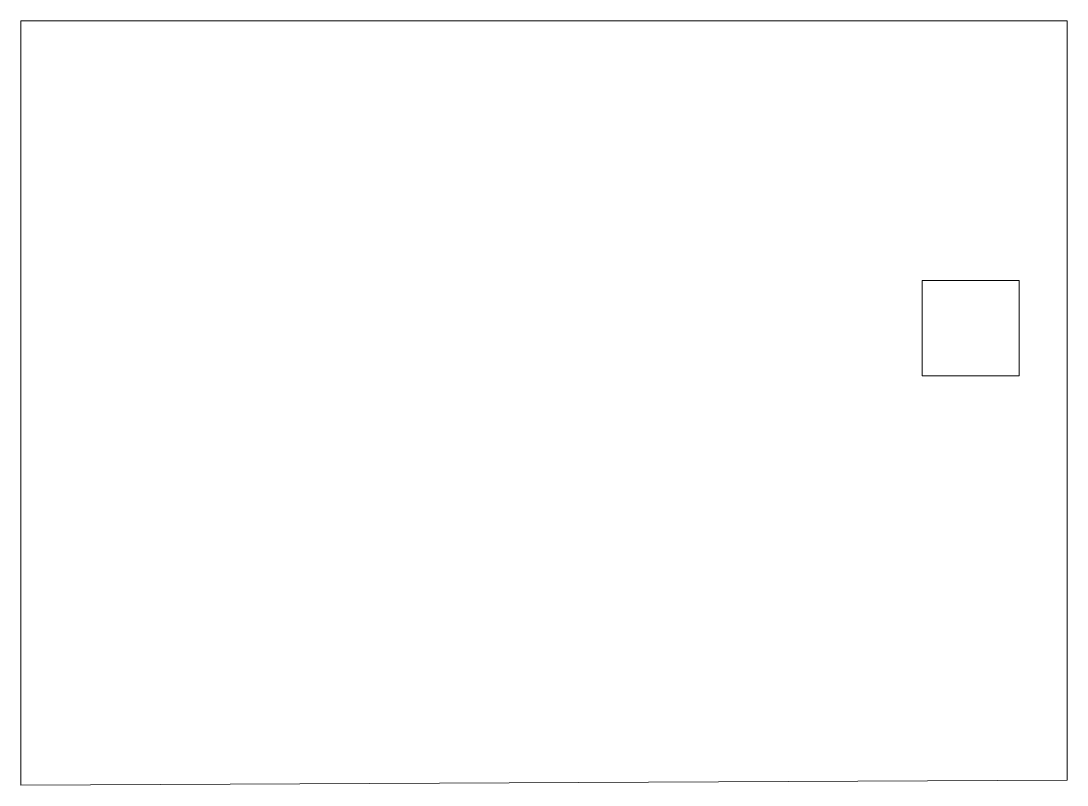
# Model space of a CAD drawing. Header units: millimetres. Extents: x 0 to 657, y 0 to 480.
import ezdxf

# ---------------------------------------------------------------- set-up
doc = ezdxf.new("R2010")
doc.units = ezdxf.units.MM
doc.layers.get('0').update_dxf_attribs({"linetype": 'CONTINUOUS', "lineweight": 0})

msp = doc.modelspace()

# ---------------------------------------------------------------- linework, layer by layer
for p, q in [((0, 480), (0, 0)), ((657, 480), (0, 480)), ((566, 317), (627, 317)), ((566, 257), (566, 317)), ((627, 257), (627, 317)), ((627, 257), (566, 257))]:
    msp.add_line(p, q)
at = {"linetype": 'CONTINUOUS', "lineweight": 0}
for p, q in [((657, 3), (657, 480)), ((0, 0), (657, 3))]:
    msp.add_line(p, q, dxfattribs=at)

doc.saveas('drawing.dxf')
